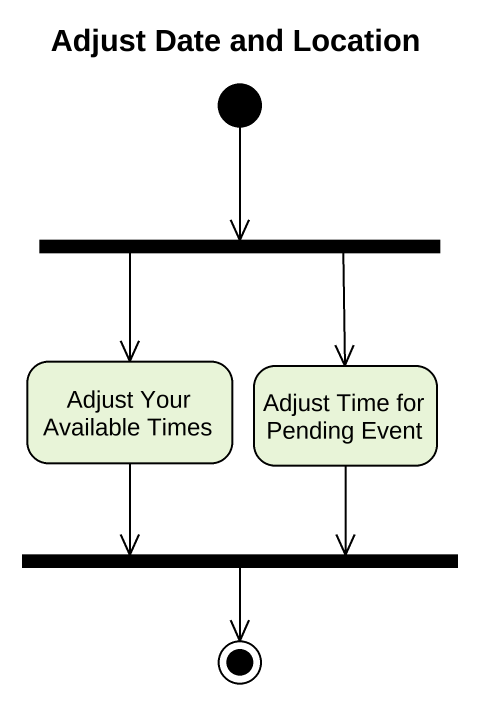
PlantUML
@startuml
title Adjust Date and Location
hide empty description
state fork1 <<fork>>
state "Adjust Your Available Times" as Adjust_Your_Available_Times
state "Adjust Time for Pending Event" as Adjust_Time_for_Pending
state fork2 <<join>>
[*] --> fork1
fork1 --> Adjust_Your_Available_Times
fork1 --> Adjust_Time_for_Pending
Adjust_Your_Available_Times --> fork2
Adjust_Time_for_Pending --> fork2
fork2 --> [*]
@enduml
